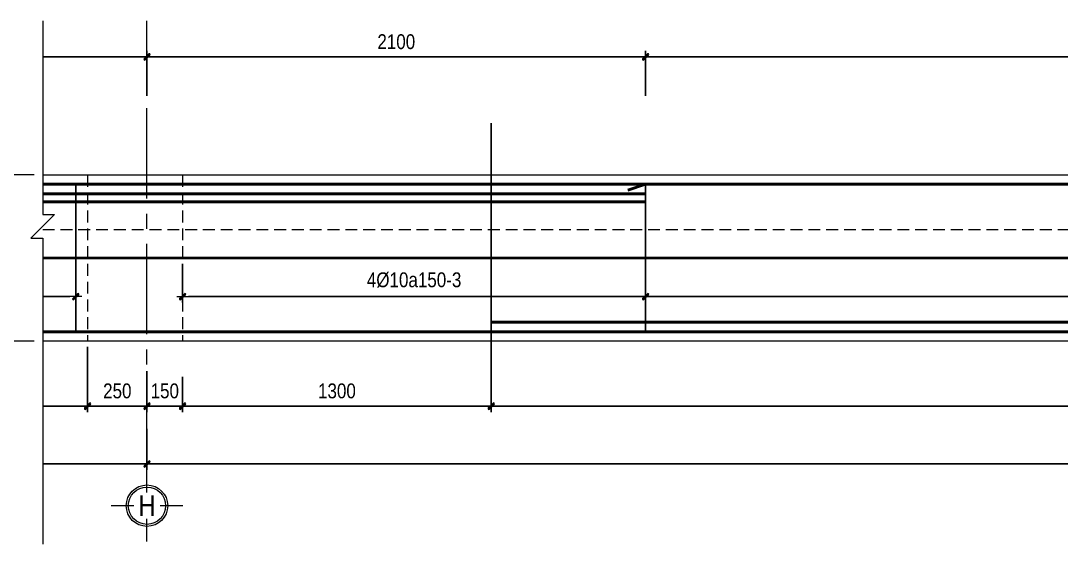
# Model space of a CAD drawing. Header units: millimetres. Extents: x 397144 to 8960116, y 345581 to 674207.
# Drawn here: x 4954734 to 4959116, y 654290 to 656496 of the extents above; entities that cross this region are included whole.
import ezdxf
from ezdxf.enums import TextEntityAlignment as Align
from ezdxf.xclip import XClip

# ---------------------------------------------------------------- set-up
doc = ezdxf.new("R2010")
doc.units = ezdxf.units.MM
doc.header["$XCLIPFRAME"] = 0
doc.header["$PDSIZE"] = -10
doc.linetypes.add('CENTER2', pattern=[28.575, 19.05, -3.175, 3.175, -3.175])
doc.linetypes.add('HIDDEN', pattern=[0.375, 0.25, -0.125])
doc.layers.get('0').update_dxf_attribs({"linetype": 'CONTINUOUS'})
doc.layers.get('Defpoints').update_dxf_attribs({"color": 12, "linetype": 'CONTINUOUS'})
for name, color, linetype, lineweight in [('2', 2, 'CONTINUOUS', 20), ('CDAI', 8, 'CONTINUOUS', 30), ('CTHEP', 2, 'CONTINUOUS', 50), ('DBAO', 3, 'CONTINUOUS', 20), ('DGIONG', 4, 'CONTINUOUS', 13), ('KTH', 150, 'CONTINUOUS', 5), ('Net khuat', 8, 'HIDDEN', 13), ('STICK', 1, 'CONTINUOUS', 9), ('TEXT', 7, 'CONTINUOUS', 15)]:
    doc.layers.add(name, color=color, linetype=linetype, lineweight=lineweight)
doc.layers.add('8', color=8, linetype='CONTINUOUS')
doc.styles.add('HELVECONDENSE', font='VHELVCN_0.TTF')
doc.styles.add('TTP-HelCon', font='VHELVCN_0.TTF')
doc.dimstyles.new('TTP-25', dxfattribs={"dimscale": 25, "dimtxt": 2.5, "dimasz": 1, "dimexe": 1, "dimexo": 1, "dimgap": 0.09, "dimtad": 0, "dimdec": 4, "dimrnd": 5, "dimzin": 9, "dimdsep": 46, "dimtxsty": 'TTP-HelCon', "dimblk": 'Stick1', "dimcen": 0.09, "dimdle": 1.5, "dimclrd": 256, "dimclre": 256, "dimclrt": 7, "dimadec": 0, "dimazin": 0, "dimtfac": 1, "dimtdec": 4, "dimtmove": 0, "dimatfit": 3, "dimldrblk": '_ArchTick1', "dimfxl": 1, "dimtvp": 1, "dimtolj": 1, "dimtzin": 0, "dimarcsym": 0})

# ---------------------------------------------------------------- blocks, each defined once
blk = doc.blocks.new('Stick1')
at = {"layer": 'STICK'}
h = blk.add_hatch(color=256, dxfattribs=at)
edge = h.paths.add_edge_path()
edge.add_line((0.3, 0.5), (-0.5, -0.3))
edge.add_arc((-0.4, -0.4), 0.141, 135, 315)
edge.add_line((-0.3, -0.5), (0.5, 0.3))
edge.add_arc((0.4, 0.4), 0.141, 315, 495)
blk.add_line((1, 0), (-1, 0), dxfattribs=at)
blk.add_lwpolyline([(0.3, 0.5), (-0.5, -0.3, 1), (-0.3, -0.5), (0.5, 0.3, 1), (0.3, 0.5, 1)], format="xyb", dxfattribs=at)
blk = doc.blocks.new('*D1992')
at = {"layer": 'Defpoints', "color": 0, "transparency": 16777216}
for p in [(5204065.9, 650892.4), (5210565.8, 650867.2), (5204065.9, 650694.2)]:
    blk.add_point(p, dxfattribs=at)
at = {"layer": 'KTH', "lineweight": -2, "transparency": 16777216}
for p, q in [((5204065.9, 650867.4), (5204065.9, 650669.2)), ((5210565.8, 650842.2), (5210565.8, 650669.2)), ((5210540.8, 650694.2), (5204090.9, 650694.2))]:
    blk.add_line(p, q, dxfattribs=at)
at = {"layer": 'KTH', "lineweight": -2, "transparency": 16777216, "xscale": 25, "yscale": 25, "zscale": 25, "rotation": 180}
blk.add_blockref('Stick1', (5204065.9, 650694.2), dxfattribs=at)
at = {"layer": 'KTH', "lineweight": -2, "transparency": 16777216, "xscale": 25, "yscale": 25, "zscale": 25}
blk.add_blockref('Stick1', (5210565.8, 650694.2), dxfattribs=at)
at = {"layer": 'KTH', "color": 7, "transparency": 16777216, "insert": (5207315.9, 650758), "char_height": 62.5, "attachment_point": 5, "style": 'TTP-HelCon'}
blk.add_mtext('\\A1;6500', dxfattribs=at)
blk = doc.blocks.new('_ArchTick1')
at = {"color": 0, "const_width": 3.81}
blk.add_lwpolyline([(-12.7, -12.7), (12.7, 12.7)], dxfattribs=at)
blk = doc.blocks.new('dau truc')
blk.add_circle((0, 0), 180)
at = {"layer": '8'}
for p, q in [((0, 127), (0, 345)), ((-127, 0), (-345, 0)), ((345, 0), (127, 0)), ((0, -345), (0, -127))]:
    blk.add_line(p, q, dxfattribs=at)
blk.add_circle((0, 0), 200, dxfattribs=at)
at = {"layer": 'TEXT', "style": 'HELVECONDENSE'}
blk.add_attdef('A', text='', height=233, dxfattribs=at).set_placement((0, 0), align=Align.MIDDLE)
blk = doc.blocks.new('*D1999')
at = {"layer": 'Defpoints', "color": 0, "transparency": 16777216}
for p in [(5210565.8, 651085.8), (5210715.8, 651085.8), (5210715.8, 650937.9)]:
    blk.add_point(p, dxfattribs=at)
at = {"layer": 'KTH', "lineweight": -2, "transparency": 16777216}
for p, q in [((5210565.8, 651060.8), (5210565.8, 650912.9)), ((5210715.8, 651060.8), (5210715.8, 650912.9)), ((5210590.8, 650937.9), (5210690.8, 650937.9))]:
    blk.add_line(p, q, dxfattribs=at)
at = {"layer": 'KTH', "lineweight": -2, "transparency": 16777216, "xscale": 25, "yscale": 25, "zscale": 25, "rotation": 180}
blk.add_blockref('Stick1', (5210565.8, 650937.9), dxfattribs=at)
at = {"layer": 'KTH', "lineweight": -2, "transparency": 16777216, "xscale": 25, "yscale": 25, "zscale": 25}
blk.add_blockref('Stick1', (5210715.8, 650937.9), dxfattribs=at)
at = {"layer": 'KTH', "color": 7, "transparency": 16777216, "insert": (5210640.8, 651001.8), "char_height": 62.5, "attachment_point": 5, "style": 'TTP-HelCon'}
blk.add_mtext('\\A1;150', dxfattribs=at)
blk = doc.blocks.new('*D2000')
at = {"layer": 'Defpoints', "color": 0, "transparency": 16777216}
for p in [(5210315.8, 651110.8), (5210565.8, 651110.8), (5210315.8, 650937.9)]:
    blk.add_point(p, dxfattribs=at)
at = {"layer": 'KTH', "lineweight": -2, "transparency": 16777216}
for p, q in [((5210315.8, 651085.8), (5210315.8, 650912.9)), ((5210565.8, 651085.8), (5210565.8, 650912.9)), ((5210540.8, 650937.9), (5210340.8, 650937.9))]:
    blk.add_line(p, q, dxfattribs=at)
at = {"layer": 'KTH', "lineweight": -2, "transparency": 16777216, "xscale": 25, "yscale": 25, "zscale": 25, "rotation": 180}
blk.add_blockref('Stick1', (5210315.8, 650937.9), dxfattribs=at)
at = {"layer": 'KTH', "lineweight": -2, "transparency": 16777216, "xscale": 25, "yscale": 25, "zscale": 25}
blk.add_blockref('Stick1', (5210565.8, 650937.9), dxfattribs=at)
at = {"layer": 'KTH', "color": 7, "transparency": 16777216, "insert": (5210440.8, 651001.8), "char_height": 62.5, "attachment_point": 5, "style": 'TTP-HelCon'}
blk.add_mtext('\\A1;250', dxfattribs=at)
blk = doc.blocks.new('*D2003')
at = {"layer": 'Defpoints', "color": 0, "transparency": 16777216}
for p in [(5210565.8, 652409.6), (5208065.8, 652220.6), (5210565.8, 652220.6)]:
    blk.add_point(p, dxfattribs=at)
at = {"layer": 'KTH', "lineweight": -2, "transparency": 16777216}
for p, q in [((5208065.8, 652245.6), (5208065.8, 652434.6)), ((5210565.8, 652245.6), (5210565.8, 652434.6)), ((5208090.8, 652409.6), (5210540.8, 652409.6))]:
    blk.add_line(p, q, dxfattribs=at)
at = {"layer": 'KTH', "lineweight": -2, "transparency": 16777216, "xscale": 25, "yscale": 25, "zscale": 25, "rotation": 180}
blk.add_blockref('Stick1', (5208065.8, 652409.6), dxfattribs=at)
at = {"layer": 'KTH', "lineweight": -2, "transparency": 16777216, "xscale": 25, "yscale": 25, "zscale": 25}
blk.add_blockref('Stick1', (5210565.8, 652409.6), dxfattribs=at)
at = {"layer": 'KTH', "color": 7, "transparency": 16777216, "insert": (5209315.8, 652473.4), "char_height": 62.5, "attachment_point": 5, "style": 'TTP-HelCon'}
blk.add_mtext('\\A1;2500', dxfattribs=at)
blk = doc.blocks.new('*D2004')
at = {"layer": 'Defpoints', "color": 0, "transparency": 16777216}
for p in [(5208065.8, 651643.2), (5210265.8, 651643.2), (5208065.8, 651399.3)]:
    blk.add_point(p, dxfattribs=at)
at = {"layer": 'KTH', "lineweight": -2, "transparency": 16777216}
for p, q in [((5208065.8, 651618.2), (5208065.8, 651374.3)), ((5210265.8, 651618.2), (5210265.8, 651374.3)), ((5210240.8, 651399.3), (5208090.8, 651399.3))]:
    blk.add_line(p, q, dxfattribs=at)
at = {"layer": 'KTH', "lineweight": -2, "transparency": 16777216, "xscale": 25, "yscale": 25, "zscale": 25, "rotation": 180}
blk.add_blockref('Stick1', (5208065.8, 651399.3), dxfattribs=at)
at = {"layer": 'KTH', "lineweight": -2, "transparency": 16777216, "xscale": 25, "yscale": 25, "zscale": 25}
blk.add_blockref('Stick1', (5210265.8, 651399.3), dxfattribs=at)
at = {"layer": 'KTH', "color": 7, "transparency": 16777216, "insert": (5209165.8, 651469.2), "char_height": 62.5, "attachment_point": 5, "style": 'TTP-HelCon'}
blk.add_mtext('\\A1;\\A1;4Þ10a150-3', dxfattribs=at)
blk = doc.blocks.new('*D2005')
at = {"layer": 'Defpoints', "color": 0, "transparency": 16777216}
for p in [(5218915.8, 651212.1), (5210565.8, 650867.2), (5218915.8, 650694.2)]:
    blk.add_point(p, dxfattribs=at)
at = {"layer": 'KTH', "lineweight": -2, "transparency": 16777216}
for p, q in [((5218915.8, 651187.1), (5218915.8, 650669.2)), ((5210565.8, 650842.2), (5210565.8, 650669.2)), ((5210590.8, 650694.2), (5218890.8, 650694.2))]:
    blk.add_line(p, q, dxfattribs=at)
at = {"layer": 'KTH', "lineweight": -2, "transparency": 16777216, "xscale": 25, "yscale": 25, "zscale": 25, "rotation": 180}
blk.add_blockref('Stick1', (5210565.8, 650694.2), dxfattribs=at)
at = {"layer": 'KTH', "lineweight": -2, "transparency": 16777216, "xscale": 25, "yscale": 25, "zscale": 25}
blk.add_blockref('Stick1', (5218915.8, 650694.2), dxfattribs=at)
at = {"layer": 'KTH', "color": 7, "transparency": 16777216, "insert": (5214740.8, 650758), "char_height": 62.5, "attachment_point": 5, "style": 'TTP-HelCon'}
blk.add_mtext('\\A1;8350', dxfattribs=at)
blk = doc.blocks.new('*D2006')
at = {"layer": 'Defpoints', "color": 0, "transparency": 16777216}
for p in [(5212665.8, 652409.6), (5210565.8, 652220.6), (5212665.8, 652220.6)]:
    blk.add_point(p, dxfattribs=at)
at = {"layer": 'KTH', "lineweight": -2, "transparency": 16777216}
for p, q in [((5210565.8, 652245.6), (5210565.8, 652434.6)), ((5212665.8, 652245.6), (5212665.8, 652434.6)), ((5210590.8, 652409.6), (5212640.8, 652409.6))]:
    blk.add_line(p, q, dxfattribs=at)
at = {"layer": 'KTH', "lineweight": -2, "transparency": 16777216, "xscale": 25, "yscale": 25, "zscale": 25, "rotation": 180}
blk.add_blockref('Stick1', (5210565.8, 652409.6), dxfattribs=at)
at = {"layer": 'KTH', "lineweight": -2, "transparency": 16777216, "xscale": 25, "yscale": 25, "zscale": 25}
blk.add_blockref('Stick1', (5212665.8, 652409.6), dxfattribs=at)
at = {"layer": 'KTH', "color": 7, "transparency": 16777216, "insert": (5211615.8, 652473.4), "char_height": 62.5, "attachment_point": 5, "style": 'TTP-HelCon'}
blk.add_mtext('\\A1;2100', dxfattribs=at)
blk = doc.blocks.new('*D2007')
at = {"layer": 'Defpoints', "color": 0, "transparency": 16777216}
for p in [(5216815.8, 652409.6), (5212665.8, 652220.6), (5216815.8, 652220.5)]:
    blk.add_point(p, dxfattribs=at)
at = {"layer": 'KTH', "lineweight": -2, "transparency": 16777216}
for p, q in [((5212665.8, 652245.6), (5212665.8, 652434.6)), ((5216815.8, 652245.5), (5216815.8, 652434.6)), ((5212690.8, 652409.6), (5216790.8, 652409.6))]:
    blk.add_line(p, q, dxfattribs=at)
at = {"layer": 'KTH', "lineweight": -2, "transparency": 16777216, "xscale": 25, "yscale": 25, "zscale": 25, "rotation": 180}
blk.add_blockref('Stick1', (5212665.8, 652409.6), dxfattribs=at)
at = {"layer": 'KTH', "lineweight": -2, "transparency": 16777216, "xscale": 25, "yscale": 25, "zscale": 25}
blk.add_blockref('Stick1', (5216815.8, 652409.6), dxfattribs=at)
at = {"layer": 'KTH', "color": 7, "transparency": 16777216, "insert": (5214740.8, 652473.4), "char_height": 62.5, "attachment_point": 5, "style": 'TTP-HelCon'}
blk.add_mtext('\\A1;4150', dxfattribs=at)
blk = doc.blocks.new('*D2008')
at = {"layer": 'Defpoints', "color": 0, "transparency": 16777216}
for p in [(5210715.8, 651562.1), (5212665.8, 651562.1), (5212665.8, 651399.3)]:
    blk.add_point(p, dxfattribs=at)
at = {"layer": 'KTH', "lineweight": -2, "transparency": 16777216}
for p, q in [((5210715.8, 651537.1), (5210715.8, 651374.3)), ((5212665.8, 651537.1), (5212665.8, 651374.3)), ((5210740.8, 651399.3), (5212640.8, 651399.3))]:
    blk.add_line(p, q, dxfattribs=at)
at = {"layer": 'KTH', "lineweight": -2, "transparency": 16777216, "xscale": 25, "yscale": 25, "zscale": 25, "rotation": 180}
blk.add_blockref('Stick1', (5210715.8, 651399.3), dxfattribs=at)
at = {"layer": 'KTH', "lineweight": -2, "transparency": 16777216, "xscale": 25, "yscale": 25, "zscale": 25}
blk.add_blockref('Stick1', (5212665.8, 651399.3), dxfattribs=at)
at = {"layer": 'KTH', "color": 7, "transparency": 16777216, "insert": (5211690.8, 651469.2), "char_height": 62.5, "attachment_point": 5, "style": 'TTP-HelCon'}
blk.add_mtext('\\A1;\\A1;\\A1;\\A1;4Þ10a150-3', dxfattribs=at)
blk = doc.blocks.new('*D2009')
at = {"layer": 'Defpoints', "color": 0, "transparency": 16777216}
for p in [(5212665.8, 651682.4), (5216815.8, 651562.1), (5212665.8, 651399.3)]:
    blk.add_point(p, dxfattribs=at)
at = {"layer": 'KTH', "lineweight": -2, "transparency": 16777216}
for p, q in [((5212665.8, 651657.4), (5212665.8, 651374.3)), ((5216815.8, 651537.1), (5216815.8, 651374.3)), ((5216790.8, 651399.3), (5212690.8, 651399.3))]:
    blk.add_line(p, q, dxfattribs=at)
at = {"layer": 'KTH', "lineweight": -2, "transparency": 16777216, "xscale": 25, "yscale": 25, "zscale": 25, "rotation": 180}
blk.add_blockref('Stick1', (5212665.8, 651399.3), dxfattribs=at)
at = {"layer": 'KTH', "lineweight": -2, "transparency": 16777216, "xscale": 25, "yscale": 25, "zscale": 25}
blk.add_blockref('Stick1', (5216815.8, 651399.3), dxfattribs=at)
at = {"layer": 'KTH', "color": 7, "transparency": 16777216, "insert": (5214740.8, 651469.2), "char_height": 62.5, "attachment_point": 5, "style": 'TTP-HelCon'}
blk.add_mtext('\\A1;\\A1;4Þ10a200-3', dxfattribs=at)
blk = doc.blocks.new('*D2010')
at = {"layer": 'Defpoints', "color": 0, "transparency": 16777216}
for p in [(5208815.8, 651212.1), (5210315.8, 651212.2), (5208815.8, 650937.9)]:
    blk.add_point(p, dxfattribs=at)
at = {"layer": 'KTH', "lineweight": -2, "transparency": 16777216}
for p, q in [((5208815.8, 651187.1), (5208815.8, 650912.9)), ((5210315.8, 651187.2), (5210315.8, 650912.9)), ((5210290.8, 650937.9), (5208840.8, 650937.9))]:
    blk.add_line(p, q, dxfattribs=at)
at = {"layer": 'KTH', "lineweight": -2, "transparency": 16777216, "xscale": 25, "yscale": 25, "zscale": 25, "rotation": 180}
blk.add_blockref('Stick1', (5208815.8, 650937.9), dxfattribs=at)
at = {"layer": 'KTH', "lineweight": -2, "transparency": 16777216, "xscale": 25, "yscale": 25, "zscale": 25}
blk.add_blockref('Stick1', (5210315.8, 650937.9), dxfattribs=at)
at = {"layer": 'KTH', "color": 7, "transparency": 16777216, "insert": (5209565.8, 651001.8), "char_height": 62.5, "attachment_point": 5, "style": 'TTP-HelCon'}
blk.add_mtext('\\A1;1500', dxfattribs=at)
blk = doc.blocks.new('*D1186')
at = {"layer": 'Defpoints', "color": 0, "transparency": 16777216}
for p in [(5212015.8, 651212.2), (5210715.8, 651085.8), (5212015.8, 650937.9)]:
    blk.add_point(p, dxfattribs=at)
at = {"layer": 'KTH', "lineweight": -2, "transparency": 16777216}
for p, q in [((5212015.8, 651187.2), (5212015.8, 650912.9)), ((5210715.8, 651060.8), (5210715.8, 650912.9)), ((5210740.8, 650937.9), (5211990.8, 650937.9))]:
    blk.add_line(p, q, dxfattribs=at)
at = {"layer": 'KTH', "lineweight": -2, "transparency": 16777216, "xscale": 25, "yscale": 25, "zscale": 25, "rotation": 180}
blk.add_blockref('Stick1', (5210715.8, 650937.9), dxfattribs=at)
at = {"layer": 'KTH', "lineweight": -2, "transparency": 16777216, "xscale": 25, "yscale": 25, "zscale": 25}
blk.add_blockref('Stick1', (5212015.8, 650937.9), dxfattribs=at)
at = {"layer": 'KTH', "color": 7, "transparency": 16777216, "insert": (5211365.8, 651001.8), "char_height": 62.5, "attachment_point": 5, "style": 'TTP-HelCon'}
blk.add_mtext('\\A1;1300', dxfattribs=at)
blk = doc.blocks.new('*D1187')
at = {"layer": 'Defpoints', "color": 0, "transparency": 16777216}
for p in [(5212015.8, 651212.2), (5217215.8, 651132.9), (5217215.8, 650937.9)]:
    blk.add_point(p, dxfattribs=at)
at = {"layer": 'KTH', "lineweight": -2, "transparency": 16777216}
for p, q in [((5212015.8, 651187.2), (5212015.8, 650912.9)), ((5217215.8, 651107.9), (5217215.8, 650912.9)), ((5212040.8, 650937.9), (5217190.8, 650937.9))]:
    blk.add_line(p, q, dxfattribs=at)
at = {"layer": 'KTH', "lineweight": -2, "transparency": 16777216, "xscale": 25, "yscale": 25, "zscale": 25, "rotation": 180}
blk.add_blockref('Stick1', (5212015.8, 650937.9), dxfattribs=at)
at = {"layer": 'KTH', "lineweight": -2, "transparency": 16777216, "xscale": 25, "yscale": 25, "zscale": 25}
blk.add_blockref('Stick1', (5217215.8, 650937.9), dxfattribs=at)
at = {"layer": 'KTH', "color": 7, "transparency": 16777216, "insert": (5214615.8, 651001.8), "char_height": 62.5, "attachment_point": 5, "style": 'TTP-HelCon'}
blk.add_mtext('\\A1;5200', dxfattribs=at)
blk = doc.blocks.new('*D1188')
at = {"layer": 'Defpoints', "color": 0, "transparency": 16777216}
for p in [(4954814.8, 655846.3), (4954564.8, 655146.3), (4954814.8, 655146.3)]:
    blk.add_point(p, dxfattribs=at)
at = {"layer": 'KTH', "lineweight": -2, "transparency": 16777216}
for p, q in [((4954789.8, 655846.3), (4954539.8, 655846.3)), ((4954564.8, 655821.3), (4954564.8, 655171.3)), ((4954789.8, 655146.3), (4954539.8, 655146.3))]:
    blk.add_line(p, q, dxfattribs=at)
at = {"layer": 'KTH', "lineweight": -2, "transparency": 16777216, "xscale": 25, "yscale": 25, "zscale": 25}
for p, rotation in [((4954564.8, 655846.3), 90), ((4954564.8, 655146.3), 270)]:
    blk.add_blockref('Stick1', p, dxfattribs=dict(at, rotation=rotation))
at = {"layer": 'KTH', "color": 7, "transparency": 16777216, "insert": (4954501, 655496.3), "char_height": 62.5, "attachment_point": 5, "rotation": 90, "style": 'TTP-HelCon'}
blk.add_mtext('\\A1;700', dxfattribs=at)
blk = doc.blocks.new('AX-21')
at = {"layer": 'CDAI', "ltscale": 0.8}
blk.add_line((5212015.81272, 651021.8022), (5212015.81272, 652130.56474), dxfattribs=at)
at = {"layer": 'CDAI', "ltscale": 52.5}
for p, q in [((5210265.81487, 651877.36331), (5210265.81487, 651247.36331)), ((5212665.81271, 651877.06826), (5212665.81271, 651247.06826))]:
    blk.add_line(p, q, dxfattribs=at)
at = {"layer": 'CTHEP'}
for p, q in [((5212665.81271, 651873.06826), (5212590.81271, 651848.06826)), ((5212665.81271, 651833.28513), (5208065.81551, 651833.28513)), ((5212665.81271, 651798.28513), (5208065.81551, 651798.28513)), ((5201097.52075, 651562.36331), (5218713.1646, 651562.15386)), ((5212015.81272, 651291.21145), (5217215.78396, 651291.13476))]:
    blk.add_line(p, q, dxfattribs=at)
blk.add_lwpolyline([(5200909.59569, 651254.40469), (5200909.59569, 651853.36331, -0.414213562), (5200929.59569, 651873.36331), (5218845.78396, 651873.06826, -0.414213562), (5218865.78396, 651853.06826), (5218865.78396, 651249.40631)], format="xyb", dxfattribs=at)
blk.add_lwpolyline([(5201008.2204, 651789.64255), (5201008.2204, 651251.36331), (5218781.29739, 651251.06826), (5218781.29739, 651680.55673)], dxfattribs=at)
at = {"layer": 'DBAO'}
blk.add_lwpolyline([(5201314.59569, 651912.36331), (5218915.78396, 651912.06395), (5218915.78396, 651212.06395), (5201314.59569, 651212.36331)], dxfattribs=at)
at = {"layer": 'Net khuat', "linetype": 'CENTER2', "ltscale": 20}
blk.add_line((5210565.81271, 650669.3171), (5210565.81271, 652561.78598), dxfattribs=at)
at = {"layer": 'Net khuat', "ltscale": 200}
for p, q in [((5210315.81272, 651912.20976), (5210315.81272, 651212.20976)), ((5210715.81272, 651912.20976), (5210715.81272, 651212.20976)), ((5201314.59569, 651682.36331), (5218515.78396, 651682.06826))]:
    blk.add_line(p, q, dxfattribs=at)
at = {"layer": '2', "ltscale": 300}
ref = blk.add_blockref('dau truc', (5210565.81271, 650518.45257), dxfattribs=dict(at, xscale=0.4367131292819977, yscale=0.4367131292819977, zscale=0.4367131292819977))
ref.add_attrib('A', 'H', dxfattribs={"layer": 'TEXT', "height": 87.5, "style": 'HELVECONDENSE'}).set_placement((5210565.81271, 650518.45257), align=Align.MIDDLE)
at = {"layer": 'KTH'}
for base, p1, p2, picture, middle in [((5210565.81271, 652409.61126), (5208065.81272, 652220.61125), (5210565.81271, 652220.61125), '*D2003', (5209315.81272, 652473.44459)), ((5212665.81271, 652409.61126), (5210565.81271, 652220.61125), (5212665.81271, 652220.61125), '*D2006', (5211615.81271, 652473.44459)), ((5216815.7839575298, 652409.611255015), (5212665.8127057403, 652220.6112549428), (5216815.7839575298, 652220.4625985965), '*D2007', (5214740.7983316351, 652473.4445883484)), ((5208815.81272, 650937.92167), (5210315.81272, 651212.15386), (5208815.81272, 651212.13952), '*D2010', (5209565.81272, 651001.755))]:
    dim = blk.add_linear_dim(base=base, p1=p1, p2=p2, angle=180, dimstyle='TTP-25', override={"dimtmove": 1}, dxfattribs=at)
    dim.commit()
    dim.dimension.update_dxf_attribs({"geometry": picture, "text_midpoint": middle})
for base, p1, p2, text, picture, middle in [((5212665.81271, 651399.30369), (5216815.78396, 651562.06826), (5212665.81271, 651682.36331), '\\A1;4Þ10a200-3', '*D2009', (5214740.79833, 651469.22036)), ((5208065.81487, 651399.30369), (5210265.81487, 651643.2224), (5208065.81487, 651643.2224), '\\A1;4Þ10a150-3', '*D2004', (5209165.81487, 651469.22036))]:
    dim = blk.add_linear_dim(base=base, p1=p1, p2=p2, angle=180, text=text, dimstyle='TTP-25', override={"dimtmove": 1}, dxfattribs=at)
    dim.commit()
    dim.dimension.update_dxf_attribs({"geometry": picture, "text_midpoint": middle})
dim = blk.add_linear_dim(base=(5212665.81271, 651399.30369), p1=(5210715.81272, 651562.06826), p2=(5212665.81271, 651562.06826), text='\\A1;\\A1;\\A1;4Þ10a150-3', dimstyle='TTP-25', override={"dimtmove": 1}, dxfattribs=at)
dim.commit()
dim.dimension.update_dxf_attribs({"geometry": '*D2008', "text_midpoint": (5211690.81271, 651469.22036)})
for base, p1, p2, picture, middle in [((5218915.7839575298, 650694.1759919081), (5210565.8127147164, 650867.209755776), (5218915.7839575298, 651212.0639547813), '*D2005', (5214740.7983361231, 650758.0093252414)), ((5212015.81272, 650937.92167), (5210715.81272, 651085.81393), (5212015.81272, 651212.18131), '*D1186', (5211365.81272, 651001.755)), ((5217215.78396, 650937.92167), (5212015.81272, 651212.18131), (5217215.78396, 651132.90521), '*D1187', (5214615.79834, 651001.755)), ((5210315.81272, 650937.92167), (5210565.81271, 651110.81393), (5210315.81272, 651110.81393), '*D2000', (5210440.81272, 651001.755)), ((5210715.81272, 650937.92167), (5210565.81271, 651085.81393), (5210715.81272, 651085.81393), '*D1999', (5210640.81272, 651001.755)), ((5204065.89774, 650694.17599), (5210565.81271, 650867.20976), (5204065.89774, 650892.36331), '*D1992', (5207315.85523, 650758.00933))]:
    dim = blk.add_linear_dim(base=base, p1=p1, p2=p2, dimstyle='TTP-25', override={"dimtmove": 1}, dxfattribs=at)
    dim.commit()
    dim.dimension.update_dxf_attribs({"geometry": picture, "text_midpoint": middle})

msp = doc.modelspace()

# ---------------------------------------------------------------- linework, layer by layer
at = {"layer": 'DGIONG'}
msp.add_lwpolyline([(4954826.15463, 656495.94319), (4954826.15463, 655679.44483), (4954876.15463, 655679.44483), (4954776.15463, 655579.44483), (4954826.15463, 655579.44483), (4954826.15463, 654290.27584)], dxfattribs=at)

# ---------------------------------------------------------------- block references
at = {"layer": 'CDAI'}
ref = msp.add_blockref('AX-21', (-255300.35777, 3934.11924), dxfattribs=at)
XClip(ref).set_block_clipping_path([(5210126.5124041364, 650324.9015270757), (5219027.2202749318, 652561.8239579281)])

# ---------------------------------------------------------------- dimensions: what is measured, and where the dimension line sits
at = {"layer": 'KTH'}
dim = msp.add_linear_dim(base=(4954564.83205, 655146.33287), p1=(4954814.83205, 655846.33287), p2=(4954814.83205, 655146.33287), angle=270, dimstyle='TTP-25', override={"dimtmove": 1}, dxfattribs=at)
dim.commit()
dim.dimension.update_dxf_attribs({"geometry": '*D1188', "text_midpoint": (4954500.99871, 655496.33287)})

doc.saveas('drawing.dxf')
